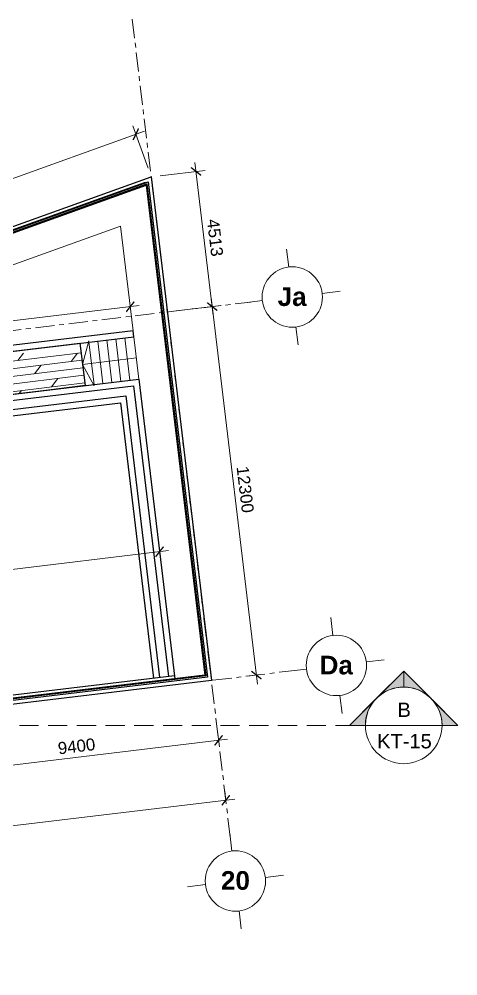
# Model space of a CAD drawing. Header units: millimetres. Extents: x -20144 to 104140, y -11426 to 48263.
# Drawn here: x 89593 to 104140, y 11616 to 43328 of the extents above; entities that cross this region are included whole.
import ezdxf

# ---------------------------------------------------------------- set-up
doc = ezdxf.new("R2010")
doc.units = ezdxf.units.MM
doc.linetypes.add('Grid Line', pattern=[22.224999999999994, 12.7, -3.174999999999999, 3.174999999999999, -3.174999999999999])
doc.linetypes.add('HIDDEN2', pattern=[4.7624999999999975, 3.174999999999999, -1.587499999999999])
for name, color, linetype, lineweight in [('20180221 BF$0$TUONG 2', 2, 'Continuous', 25), ('A1 - dp$0$TUONG 2', 2, 'Continuous', 25), ('Core - tb$0$$0$FURNITURE', 45, 'Continuous', 5), ('Core - tb$0$$0$TUONG 2', 2, 'Continuous', 25), ('DIM', 1, 'Continuous', 5), ('G-ANNO-SYMB', 111, 'Continuous', 5), ('Hatch-wall', 251, 'Continuous', 5), ('KH', 6, 'Continuous', 5), ('KI-HIEU-1', 151, 'Continuous', 9), ('net thay', 137, 'Continuous', 15), ('TRUC', 225, 'Continuous', 5)]:
    doc.layers.add(name, color=color, linetype=linetype, lineweight=lineweight)
doc.styles.add('Arial', font='arial_1.ttf', dxfattribs={"height": 476.2499999999999})
doc.styles.add('Arial_B', font='arialbd_1.ttf', dxfattribs={"height": 619.0476190476184})
doc.styles.add('TA1', font='arial_1.ttf')
doc.dimstyles.new('D_200_KTx2', dxfattribs={"dimtxt": 400, "dimasz": 300, "dimexe": 300, "dimexo": 300, "dimgap": 160, "dimtad": 1, "dimdec": 0, "dimzin": 9, "dimtxsty": 'TA1', "dimblk": 'ARCHTICK', "dimcen": 1, "dimdle": 300, "dimclrd": 256, "dimclre": 256, "dimclrt": 7, "dimadec": 0, "dimazin": 0, "dimtfac": 1, "dimtdec": 0, "dimtix": 1, "dimtmove": 1, "dimatfit": 3, "dimldrblk": 'ARCHTICK', "dimfxl": 0, "dimtolj": 1, "dimtzin": 0, "dimlwd": -1, "dimlwe": -1, "dimarcsym": 0})

# ---------------------------------------------------------------- blocks, each defined once
blk = doc.blocks.new('*U285')
at = {"layer": 'Core - tb$0$$0$FURNITURE'}
for p, q in [((0, 100), (16743.08577208904, 100.0000063280096)), ((0, 75), (16743.08577208904, 75.00000632800963)), ((0, 25), (16743.08577208904, 25.00000632800959)), ((0, 0), (16743.08577208904, 6.328009592268065e-06))]:
    blk.add_line(p, q, dxfattribs=at)
blk = doc.blocks.new('A$C0687412E')
at = {"layer": 'Hatch-wall', "ltscale": 0.5}
h = blk.add_hatch(dxfattribs=at)
h.set_pattern_fill('DOLMIT', color=256, scale=1000, angle=7)
h.set_pattern_definition([(7, (-36934.16314783722, 5650.292041777284), (-30.46733585128687, 248.1365379103305), []), (51.99999999999999, (-36934.16314783722, 5650.292041777284), (-557.2077465882226, 435.3384033875757), [353.5533905932728, -707.1067811865456])])
h.paths.add_polyline_path([(-52583.88275247851, 5286.558108561108), (-38898.35156057974, 6913.557762513519), (-38406.37301572483, 2806.389924614457), (-41186.14523856826, 2472.172947899671), (-54963.12744424785, 821.8918486451585), (-54969.61234903333, 5000.782649253255)])
h.paths.add_polyline_path([(-37111.639641097, 7131.913044596207), (-37112.58355953469, 7139.793127038167), (-37535.54343871657, 10670.77477394161), (-26357.41186127695, 13591.39309756004), (-24149.60596596828, 12242.43177485618), (-23610.61243903456, 10589.57568304671), (-23071.61891210085, 8936.719591237023), (-4346.838813103503, 11064.64939239121), (-4191.827364924015, 9770.80765432748), (-5581.693471873819, 9604.314820965985), (-5581.693300169718, 9604.322074153344), (-28418.62871938135, 6868.662948700949), (-28080.2173063255, 4043.577725026873), (-36619.14936505783, 3020.473138568341)])
at = {"layer": '20180221 BF$0$TUONG 2', "ltscale": 0.5, "elevation": 5.39142193742474e-07}
blk.add_lwpolyline([(-23134.48994803958, 9129.517407086329), (-23071.61891210085, 8936.719591237139), (-2573.182716280804, 11392.11690254661), (-2596.969596010051, 11590.69732543046)], close=True, dxfattribs=at)
for points in [[(-36562.57217839594, -4178.204099832103), (-37413.34217215377, 2924.249658259214), (-28080.06697081082, 4042.239312812802), (-28418.66112559498, 6868.787846412743), (-2404.617453399638, 9984.889222533326), (-1215.266248350323, 55.86716229387093)], [(-36375.65800103636, -4057.024305478193), (-37190.97474079848, 2749.456276636221), (-27857.69849943649, 3867.446055768756), (-28196.29265422066, 6693.994589368696), (-2579.410839134012, 9762.521792666521), (-1425.761650588145, 131.5497179593076)], [(-36077.78949446625, -4021.326222814099), (-36857.42359376554, 2487.266204201616), (-27524.14579237497, 3605.256170202745), (-27862.73994715913, 6431.804703802685), (-2841.600917735661, 9428.970647866372), (-1723.630157158812, 95.85163529515194)], [(-35879.21049008616, -3997.527501038039), (-36635.05616241025, 2312.472822578507), (-27301.77732100064, 3430.462913158699), (-27640.37147578481, 6257.011446758639), (-3016.394303470035, 9206.603217999684), (-1922.209161539213, 72.05291351905544)]]:
    blk.add_lwpolyline(points, dxfattribs=at)
at = {"layer": 'A1 - dp$0$TUONG 2', "ltscale": 0.5, "elevation": 2.868448848134008e-07}
for points in [[(-56339.12744424841, 16491.69376029705), (-55311.74463876977, 16491.69376029705), (-54984.31555879407, 14151.41990140475, 0.4487796255676842), (-48768.57922454434, 10006.62340224609), (-26008.3331136076, 15953.412575477), (-22309.5035841217, 13693.44126859999), (-21286.78941428196, 10557.22671066966), (-17971.19309921935, 10955.07729423668), (-1999.165824747761, 16693.43287766308), (-0.7353510416578501, 0.1853989618102787), (-54969.29087026452, -6587.526949167845)], [(-56339.12744424841, 16369.63677727776), (-55417.91339941406, 16369.63677727776), (-55105.19516821432, 14134.50756477804, 0.4487796255676863), (-48737.72402912421, 9888.530794436123), (-26027.68755330076, 15822.20121169979), (-22411.58068126856, 13612.77314580851), (-21371.75930231213, 10424.09830145656), (-17942.92978354241, 10835.53615316278), (-2102.133824021992, 16526.74356084854), (-135.47604348608, 103.6918180940447), (-54983.80773515812, -6466.336323550866)], [(-56339.12744424841, 16319.63677727776), (-55461.40487282998, 16319.63677727776), (-55154.71286332282, 14127.57951518662, 0.4487796255676861), (-48725.08436089022, 9840.154779853128), (-26035.61599754638, 15768.45116785492), (-22453.39602629095, 13579.72787433122), (-21406.56676925434, 10369.56295004941), (-17931.35186518905, 10786.56675456025), (-2144.314122406897, 16458.46016046816), (-191.0661625397479, 147.3903704885233), (-54989.75449237532, -6416.691222296067)], [(-56339.12744424841, 16291.69376029705), (-55485.71053243353, 16291.69376029705), (-55182.38633922808, 14123.7077030391, 0.4487796255676858), (-48718.02055160835, 9813.11934391408), (-26040.04689059011, 15738.41240009749), (-22476.76496421127, 13561.26018269077), (-21426.01928205078, 10339.08530504101), (-17924.88142580603, 10759.19969982653), (-2167.887018287322, 16420.29927614156), (-222.1332753532915, 171.8117583203602), (-54993.07789913332, -6388.946544148621)]]:
    blk.add_lwpolyline(points, format="xyb", dxfattribs=at)
at = {"layer": 'A1 - dp$0$TUONG 2', "ltscale": 0.5, "elevation": 5.39142193742474e-07}
blk.add_lwpolyline([(-37112.58355953469, 7139.793127038167), (-37112.58355953469, 7139.793127038167), (-37535.54343871657, 10670.77477394161), (-26357.41186127695, 13591.39309756004), (-24149.60596596828, 12242.43177485618), (-23071.61891210085, 8936.719591237023), (-4360.408148019284, 11178.04855745134), (-4191.841245881398, 9770.805991592119), (-5581.692304254335, 9604.31496083585), (-5581.692304254335, 9604.31496083585), (-5581.692304254335, 9604.31496083585), (-5581.692304254335, 9604.31496083585), (-28418.64591722813, 6868.660888559301), (-28080.04686151404, 4042.091554285493), (-36619.00281626284, 3019.249710221658)], close=True, dxfattribs=at)
at = {"layer": 'A1 - dp$0$TUONG 2', "ltscale": 0.5, "elevation": 2.868448848134008e-07}
blk.add_lwpolyline([(-1227.18264620773, 155.348439735415), (-36574.23692899935, -4080.823018096038)], dxfattribs=at)
at = {"layer": 'net thay', "ltscale": 0.5, "elevation": 5.39142193742474e-07}
for points in [[(-38998.99760630442, 7707.782041932223), (-39413.74881710561, 11213.6079810221), (-26198.84297636425, 14666.39397445764), (-23313.29906552046, 12903.33720440232), (-22122.39582175645, 9251.360728155472), (-17693.55025960057, 9782.794179033372), (-3011.720186847029, 15057.61371979153), (-2597.51937413773, 11590.63144099728)], [(-2583.020131694619, 11474.24226475635), (-2404.617453399638, 9984.889222533326)], [(-4067.454546463327, 11254.77697487746), (-4276.123815760366, 10474.41991810699), (-3889.051868168346, 9765.423932654434)], [(-4062.535887910461, 11213.71530457714), (-3893.970495622139, 9806.486544238287)], [(-3764.665253584564, 11249.39562417101), (-3596.099887177639, 9842.167079897365)], [(-3466.79461925861, 11285.07594376488), (-3298.229278733139, 9877.847615556326)], [(-3168.923984932655, 11320.75626335887), (-3000.358670288639, 9913.528151215287)], [(-2871.053350606759, 11356.43658295274), (-2702.488061844138, 9949.208686874365)], [(-4276.123819356028, 10474.41994812479), (-2488.525284167321, 10688.54806775309)]]:
    blk.add_lwpolyline(points, dxfattribs=at)
at = {"layer": 'Core - tb$0$$0$TUONG 2', "rotation": 19.76211168029017}
blk.add_blockref('*U285', (-17925.10862666753, 10762.18215108407, 5.835613658390416e-07), dxfattribs=at)
blk = doc.blocks.new('_ARCHTICK')
at = {"color": 0, "linetype": 'ByBlock', "const_width": 0.15}
blk.add_lwpolyline([(-0.5, -0.5), (0.5, 0.5)], dxfattribs=at)
blk = doc.blocks.new('*D343')
at = {"layer": 'Defpoints', "color": 0, "transparency": 16777216}
for p in [(96257.11012881769, 19001.04052194126), (86873.37116678248, 18304.30305892149), (86923.83106422372, 17883.05040462687)]:
    blk.add_point(p, dxfattribs=at)
at = {"layer": 'DIM', "transparency": 16777216}
for p, q in [((96221.42959315902, 19298.91113038578), (96170.9696957189, 19720.16378467101)), ((96504.52083982209, 19457.97371188516), (86575.50055833795, 18268.62252326282)), ((86888.15052856505, 18180.92101307139), (86837.69063112381, 18602.17366736601))]:
    blk.add_line(p, q, dxfattribs=at)
at = {"layer": 'DIM', "transparency": 16777216, "xscale": 300, "yscale": 300, "zscale": 300}
for p, rotation in [((96206.65023137757, 19422.29317622649), 6.830649259175843), ((86873.37116678248, 18304.30305892149), 186.8306492591759)]:
    blk.add_blockref('_ARCHTICK', p, dxfattribs=dict(at, rotation=rotation))
at = {"layer": 'DIM', "color": 7, "transparency": 16777216, "insert": (91496.69105646906, 19224.9420240884), "char_height": 400, "attachment_point": 5, "rotation": 6.83064925917585, "style": 'TA1'}
blk.add_mtext('\\A1;9400', dxfattribs=at)
blk = doc.blocks.new('*D348')
at = {"layer": 'Defpoints', "color": 0, "transparency": 16777216}
for p in [(96494.98036654413, 17015.23646564468), (51366.76839117051, 12036.83472354852), (51417.22828861174, 11615.58206925393)]:
    blk.add_point(p, dxfattribs=at)
at = {"layer": 'DIM', "transparency": 16777216}
for p, q in [((96742.39107755285, 17472.16965555257), (51068.89778272599, 12001.15418788985)), ((96459.29983088546, 17313.1070740892), (96408.83993344966, 17734.35972833842)), ((51381.54775295307, 11913.45267769845), (51331.08785551184, 12334.70533199304))]:
    blk.add_line(p, q, dxfattribs=at)
at = {"layer": 'DIM', "transparency": 16777216, "xscale": 300, "yscale": 300, "zscale": 300}
for p, rotation in [((96444.52046910833, 17436.4891198939), 6.830649259175843), ((51366.76839117051, 12036.83472354852), 186.8306492591759)]:
    blk.add_blockref('_ARCHTICK', p, dxfattribs=dict(at, rotation=rotation))
at = {"layer": 'DIM', "color": 7, "transparency": 16777216, "insert": (73862.32478752846, 15098.30582823562), "char_height": 400, "attachment_point": 5, "rotation": 6.83064925917585, "style": 'TA1'}
blk.add_mtext('\\A1;45400', dxfattribs=at)
blk = doc.blocks.new('*D349')
at = {"layer": 'Defpoints', "color": 0, "transparency": 16777216}
for p in [(96416.70608846477, 33849.96910355199), (97458.3553961884, 21586.81425988684), (97879.60805048254, 21637.27415732802)]:
    blk.add_point(p, dxfattribs=at)
at = {"layer": 'DIM', "transparency": 16777216}
for p, q in [((95959.77289852427, 34097.37981455681), (97494.03593184707, 21288.94365144232)), ((96118.83548002024, 33814.28856789332), (95697.58282573843, 33763.82867045363)), ((97581.73744203802, 21601.59362166935), (97160.48478774389, 21551.13372422817))]:
    blk.add_line(p, q, dxfattribs=at)
at = {"layer": 'DIM', "transparency": 16777216, "xscale": 300, "yscale": 300, "zscale": 300}
for p, rotation in [((95995.45343418294, 33799.5092061123), 96.83064925917584), ((97458.3553961884, 21586.81425988684), 276.8306492591759)]:
    blk.add_blockref('_ARCHTICK', p, dxfattribs=dict(at, rotation=rotation))
at = {"layer": 'DIM', "color": 7, "transparency": 16777216, "insert": (97088.6837790027, 27736.49760141119), "char_height": 400, "attachment_point": 5, "rotation": 276.83064925917586, "style": 'TA1'}
blk.add_mtext('\\A1;12300', dxfattribs=at)
blk = doc.blocks.new('Grid - FamilyAL-KH TRUC-550400-MẶT BẰNG HẦM 2')
at = {"layer": 'KH'}
for p, q in [((3.874160085685026e-14, 7), (-4.193598593382747e-14, 4)), ((-8.000000000000002, -0.9999999999998468), (-5.000000000000001, -0.9999999999999839)), ((7.999999999999999, -1.000000000000018), (4.999999999999999, -0.9999999999999839)), ((-1.451272977187503e-14, -9), (-9.666096048577266e-15, -6))]:
    blk.add_line(p, q, dxfattribs=at)
blk.add_circle((-1.586231146433193e-15, -1), 5.000000000000005, dxfattribs=at)
blk = doc.blocks.new('*D363')
at = {"layer": 'Defpoints', "color": 0, "transparency": 16777216}
for p in [(93462.87878500328, 39513.04756777645), (93970.05217147671, 38101.39068451726), (77998.51691035787, 32363.21328346234)]:
    blk.add_point(p, dxfattribs=at)
at = {"layer": 'DIM', "transparency": 16777216}
for p, q in [((93868.61749418202, 38383.7220611691), (93361.4441077086, 39795.37894442829)), ((77209.0121472326, 33673.43548942685), (93745.21016165511, 39614.48224507114)), ((77897.08223306319, 32645.54466011417), (77389.90884658975, 34057.20154337337))]:
    blk.add_line(p, q, dxfattribs=at)
at = {"layer": 'DIM', "transparency": 16777216, "xscale": 300, "yscale": 300, "zscale": 300}
for p, rotation in [((93462.87878500328, 39513.04756777645), 19.76210720897472), ((77491.34352388444, 33774.87016672153), 199.7621072089747)]:
    blk.add_blockref('_ARCHTICK', p, dxfattribs=dict(at, rotation=rotation))
at = {"layer": 'DIM', "color": 7, "transparency": 16777216, "insert": (85353.95958489346, 36986.73663413625), "char_height": 400, "attachment_point": 5, "rotation": 19.76210720897472, "style": 'TA1', "bg_fill": 3, "box_fill_scale": 1.1, "bg_fill_color": 256, "bg_fill_true_color": 13158600, "bg_fill_transparency": 0}
blk.add_mtext('\\A1;16971', dxfattribs=at)
blk = doc.blocks.new('*D364')
at = {"layer": 'Defpoints', "color": 0, "transparency": 16777216}
for p in [(93970.0521714767, 38101.39068451726), (94506.74973267021, 33620.89659576929), (95996.10277489264, 33799.29927406414)]:
    blk.add_point(p, dxfattribs=at)
at = {"layer": 'DIM', "transparency": 16777216}
for p, q in [((95423.72467804015, 38577.6639712566), (96031.7833105516, 33501.42866561966)), ((94267.92277992118, 38137.07122017623), (95757.27582214361, 38315.47389847109)), ((94804.6203411147, 33656.57713142825), (96293.97338333713, 33834.97980972311))]:
    blk.add_line(p, q, dxfattribs=at)
at = {"layer": 'DIM', "transparency": 16777216, "xscale": 300, "yscale": 300, "zscale": 300}
for p, rotation in [((95459.40521369912, 38279.79336281212), 96.83064925923395), ((95996.10277489264, 33799.29927406414), 276.830649259234)]:
    blk.add_blockref('_ARCHTICK', p, dxfattribs=dict(at, rotation=rotation))
at = {"layer": 'DIM', "color": 7, "transparency": 16777216, "insert": (96089.53335811287, 36082.88218685011), "char_height": 400, "attachment_point": 5, "rotation": 276.83064925923395, "style": 'TA1', "bg_fill": 3, "box_fill_scale": 1.1, "bg_fill_color": 256, "bg_fill_true_color": 13158600, "bg_fill_transparency": 0}
blk.add_mtext('\\A1;4513', dxfattribs=at)
blk = doc.blocks.new('*D368')
at = {"layer": 'Defpoints', "color": 0, "transparency": 16777216}
for p in [(93276.99671301723, 33795.14602687212, 2.522973089290733e-07), (67958.30715681046, 30762.353339279, 2.522973089290733e-07), (67958.30715684047, 30762.3533390285)]:
    blk.add_point(p, dxfattribs=at)
at = {"layer": 'DIM', "transparency": 16777216}
blk.add_line((93574.86734295814, 33830.82638307282), (67660.43652692957, 30726.67298257731), dxfattribs=at)
at = {"layer": 'DIM', "transparency": 16777216, "xscale": 300, "yscale": 300, "zscale": 300}
for p, rotation in [((93276.99671304724, 33795.14602662163), 6.830614788397371), ((67958.30715684047, 30762.3533390285), 186.8306147883974)]:
    blk.add_blockref('_ARCHTICK', p, dxfattribs=dict(at, rotation=rotation))
at = {"layer": 'DIM', "color": 7, "transparency": 16777216, "insert": (80574.33250990821, 32640.39361540175), "char_height": 400, "attachment_point": 5, "rotation": 6.830614788397336, "style": 'TA1'}
blk.add_mtext('\\A1;25500', dxfattribs=at)
blk = doc.blocks.new('*D370')
at = {"layer": 'Defpoints', "color": 0, "transparency": 16777216}
for p in [(94250.02945794394, 25674.56770297793), (94254.01493620127, 25641.29570019865, 2.522973089290733e-07), (68931.03293788186, 22641.73824579868, 2.522973089290733e-07)]:
    blk.add_point(p, dxfattribs=at)
at = {"layer": 'DIM', "transparency": 16777216}
for p, q in [((68633.16230797095, 22606.05788934751), (94547.90008785484, 25710.24805942912)), ((94218.33457975008, 25939.16633010955), (94214.34910149274, 25972.43833288883))]:
    blk.add_line(p, q, dxfattribs=at)
at = {"layer": 'DIM', "transparency": 16777216, "xscale": 300, "yscale": 300, "zscale": 300}
for p, rotation in [((94250.02945794394, 25674.56770297793), 6.830614788397337), ((68931.03293788186, 22641.7382457987), 186.8306147883974)]:
    blk.add_blockref('_ARCHTICK', p, dxfattribs=dict(at, rotation=rotation))
at = {"layer": 'DIM', "color": 7, "transparency": 16777216, "insert": (81547.21177287726, 24519.796906965), "char_height": 400, "attachment_point": 5, "rotation": 6.830614788397336, "style": 'TA1'}
blk.add_mtext('\\A1;25500', dxfattribs=at)
blk = doc.blocks.new('Section - Section Head - Filled-317961-MẶT BẰNG TẦNG 1')
at = {"layer": 'G-ANNO-SYMB'}
h = blk.add_hatch(color=256, dxfattribs=at)
edge = h.paths.add_edge_path(flags=0)
edge.add_line((-10.84012806053455, 4.490128060534566), (-6.349999999999975, 8.980256121069168))
edge.add_line((-6.349999999999975, 8.980256121069168), (-6.349999999999975, 6.350000000000005))
edge.add_arc((-6.349999999999939, -2.273597976554242e-14), 6.350000000000023, 90.00000000000031, 135.0000000000002)
h = blk.add_hatch(color=256, dxfattribs=at)
edge = h.paths.add_edge_path(flags=0)
edge.add_arc((-6.350000000000006, -2.643718577388654e-15), 6.350000000000012, 45.00000000000018, 90.0000000000002)
edge.add_line((-6.349999999999981, 6.350000000000005), (-6.349999999999981, 8.980256121069168))
edge.add_line((-6.349999999999981, 8.980256121069168), (-1.859871939465409, 4.490128060534566))
h = blk.add_hatch(color=256, dxfattribs=at)
edge = h.paths.add_edge_path(flags=0)
edge.add_arc((-6.350000000000023, 6.873668301210501e-15), 6.358264416775786, 137.9216049753767, 180.0000000000005)
edge.add_line((-12.70826441677581, 0), (-15.33025612106915, 0))
edge.add_line((-15.33025612106915, 0), (-11.06928564129228, 4.260970479776882))
h = blk.add_hatch(color=256, dxfattribs=at)
edge = h.paths.add_edge_path(flags=0)
edge.add_line((-1.63071435870768, 4.260970479776881), (2.630256121069195, 0))
edge.add_line((2.630256121069195, 0), (0.008264416775859207, 0))
edge.add_arc((-6.349999999999972, -9.517386878599155e-15), 6.358264416775836, 9.052798778848808e-14, 42.07839502462341)
for p, q in [((-6.349999999999977, 8.980256121069164), (-15.33025612106915, -3.172462292866385e-15)), ((-6.349999999999975, 8.980256121069168), (-10.84012806053455, 4.490128060534566)), ((-6.349999999999977, 8.980256121069164), (2.630256121069138, -8.459899447643693e-15)), ((-6.349999999999975, 6.350000000000005), (-6.349999999999975, 8.980256121069168)), ((-1.859871939465409, 4.490128060534566), (-6.349999999999981, 8.980256121069168)), ((-6.349999999999981, 8.980256121069168), (-6.349999999999981, 6.350000000000005)), ((-11.06928564129228, 4.260970479776882), (-15.33025612106915, 0)), ((2.630256121069195, 0), (-1.63071435870768, 4.260970479776881)), ((-15.33025612106915, 0), (-12.70826441677581, 0)), ((0.008264416775859025, 0), (2.630256121069195, 0)), ((-12.70000000000001, -1.105240754082463e-15), (-15.33025612106915, -1.105240754082463e-15)), ((0, -9.412840359000946e-15), (2.630256121069138, -9.412840359000946e-15))]:
    blk.add_line(p, q, dxfattribs=at)
for centre, radius, start, end in [((-6.350000000000005, 1.244315867531291e-15), 6.35000000000001, 359.9999999999996, 179.9999999999998), ((-6.349999999999939, -2.273597976554242e-14), 6.350000000000023, 90.00000000000031, 135.0000000000002), ((-6.350000000000006, -2.643718577388654e-15), 6.350000000000012, 45.00000000000018, 90.0000000000002), ((-6.350000000000023, 6.873668301210501e-15), 6.358264416775786, 137.9216049753767, 180.0000000000005), ((-6.349999999999972, -9.517386878599155e-15), 6.358264416775836, 9.052798778848808e-14, 42.07839502462341), ((-6.350000000000004, 2.023490674400292e-14), 6.35000000000001, 179.9999999999998, 359.9999999999992)]:
    blk.add_arc(centre, radius, start, end, dxfattribs=at)

msp = doc.modelspace()

# ---------------------------------------------------------------- linework, layer by layer
at = {"layer": 'G-ANNO-SYMB'}
msp.add_line((101073.7967389037, 19919.01227076783), (103613.7967389037, 19919.01227076783), dxfattribs=at)
at = {"layer": 'KI-HIEU-1', "linetype": 'HIDDEN2', "ltscale": 200}
msp.add_line((-17077.46107250998, 19919.01227076829), (101073.7967389038, 19919.01227076786), dxfattribs=at)
at = {"layer": 'TRUC', "linetype": 'Grid Line', "ltscale": 50}
for p, q in [((93343.9544189091, 43328.22136569183), (96598.58106193182, 16150.3502860944)), ((41585.19059451253, 27281.66901028203), (97259.72120067166, 33950.94996544106)), ((43048.09255653025, 15068.97406405805), (98722.62316268942, 21738.25501921709))]:
    msp.add_line(p, q, dxfattribs=at)

# ---------------------------------------------------------------- block references
at = {"lineweight": 5}
for p, xscale, yscale, zscale, rotation in [((98848.36444570884, 34141.24615562223), 199.9999999999999, 199.9999999999999, 199.9999999999999, 276.8306492592333), ((100311.2664077266, 21928.55120939827), 199.9999999999999, 199.9999999999999, 199.9999999999999, 276.8306492592333), ((96788.8772521129, 14561.70704105713), 200.0000000000007, 200.0000000000007, 200.0000000000007, 186.8306492592331)]:
    msp.add_blockref('Grid - FamilyAL-KH TRUC-550400-MẶT BẰNG HẦM 2', p, dxfattribs=dict(at, xscale=xscale, yscale=yscale, zscale=zscale, rotation=rotation))
at = {"layer": 'G-ANNO-SYMB', "extrusion": (0, 0, -1), "xscale": 199.9999999999999, "yscale": 199.9999999999999, "zscale": 199.9999999999999}
msp.add_blockref('Section - Section Head - Filled-317961-MẶT BẰNG TẦNG 1', (-101073.7967389037, 19919.01227076785), dxfattribs=at)
at = {"layer": 'TRUC', "linetype": 'Grid Line', "ltscale": 50}
msp.add_blockref('A$C0687412E', (95969.6516947154, 21408.20164931417, -2.868448848134008e-07), dxfattribs=at)

# ---------------------------------------------------------------- texts
at = {"layer": 'G-ANNO-SYMB', "char_height": 476.2499999999995, "attachment_point": 2, "line_spacing_factor": 0.9417779076525876, "style": 'Arial'}
for s, insert, width in [('B', (102360.0617337283, 20672.25860026294), 443.1334289813481), ('KT-15', (102368.1001821634, 19633.17401191075), 2240.681518960585)]:
    msp.add_mtext(s, dxfattribs=dict(at, insert=insert, width=width))
at = {"layer": 'KH', "char_height": 619.0476190476184, "attachment_point": 2, "line_spacing_factor": 0.9417779076525877, "style": 'Arial_B'}
for s, insert, width in [('Ja', (98644.63258625, 34439.7745027042), 1116.488000803292), ('Da', (100107.5345482678, 22227.07955648023), 1285.430264082738), ('20', (96764.7190439443, 15088.12545576656), 1116.488000803292)]:
    msp.add_mtext(s, dxfattribs=dict(at, insert=insert, width=width))

# ---------------------------------------------------------------- dimensions: what is measured, and where the dimension line sits
at = {"layer": 'DIM'}
for base, p1, p2, angle, picture, middle in [((97458.3553961884, 21586.81425988684), (96416.70608846477, 33849.96910355199), (97879.60805048255, 21637.27415732802), 276.8306492591759, '*D349', (97088.6837790027, 27736.49760141119)), ((94250.02945794394, 25674.56770297793), (68931.03293788186, 22641.73824579868, 2.522973089290733e-07), (94254.01493620127, 25641.29570019865, 2.522973089290733e-07), 6.830614788397339, '*D370', (81547.21177287726, 24519.796906965)), ((86873.37116678248, 18304.30305892149), (96257.11012881767, 19001.04052194126), (86923.83106422372, 17883.05040462687), 6.830649259175855, '*D343', (91496.69105646906, 19224.9420240884)), ((51366.76839117051, 12036.83472354852), (96494.98036654413, 17015.23646564468), (51417.22828861175, 11615.58206925393), 6.830649259175855, '*D348', (73862.32478752846, 15098.30582823562))]:
    dim = msp.add_linear_dim(base=base, p1=p1, p2=p2, angle=angle, dimstyle='D_200_KTx2', dxfattribs=at)
    dim.commit()
    dim.dimension.update_dxf_attribs({"geometry": picture, "text_midpoint": middle})

# ---------------------------------------------------------------- next in the draw order: dimensions: what is measured, and where the dimension line sits
dim = msp.add_aligned_dim(p1=(77998.51691035787, 32363.21328346234), p2=(93970.05217147671, 38101.39068451726), distance=1499.9999999999898, dimstyle='D_200_KTx2', override={"dimtfill": 1, "dimarcsym": 2}, dxfattribs=at)
dim.commit()
dim.dimension.update_dxf_attribs({"geometry": '*D363', "text_midpoint": (85353.95958489346, 36986.73663413625)})

# ---------------------------------------------------------------- next in the draw order: dimensions: what is measured, and where the dimension line sits
dim = msp.add_aligned_dim(p1=(93970.05217147671, 38101.39068451726), p2=(94506.74973267023, 33620.89659576929), distance=1499.9999999999786, dimstyle='D_200_KTx2', override={"dimtfill": 1, "dimarcsym": 2}, dxfattribs=at)
dim.commit()
dim.dimension.update_dxf_attribs({"geometry": '*D364', "text_midpoint": (96089.53335811287, 36082.88218685011)})
dim = msp.add_aligned_dim(p1=(93276.99671301723, 33795.14602687212, 2.522973089290733e-07), p2=(67958.30715681045, 30762.353339279, 2.522973089290733e-07), distance=2.522926436490707e-07, dimstyle='D_200_KTx2', dxfattribs=at)
dim.commit()
dim.dimension.update_dxf_attribs({"geometry": '*D368', "text_midpoint": (80574.33250990821, 32640.39361540175)})

doc.saveas('drawing.dxf')
